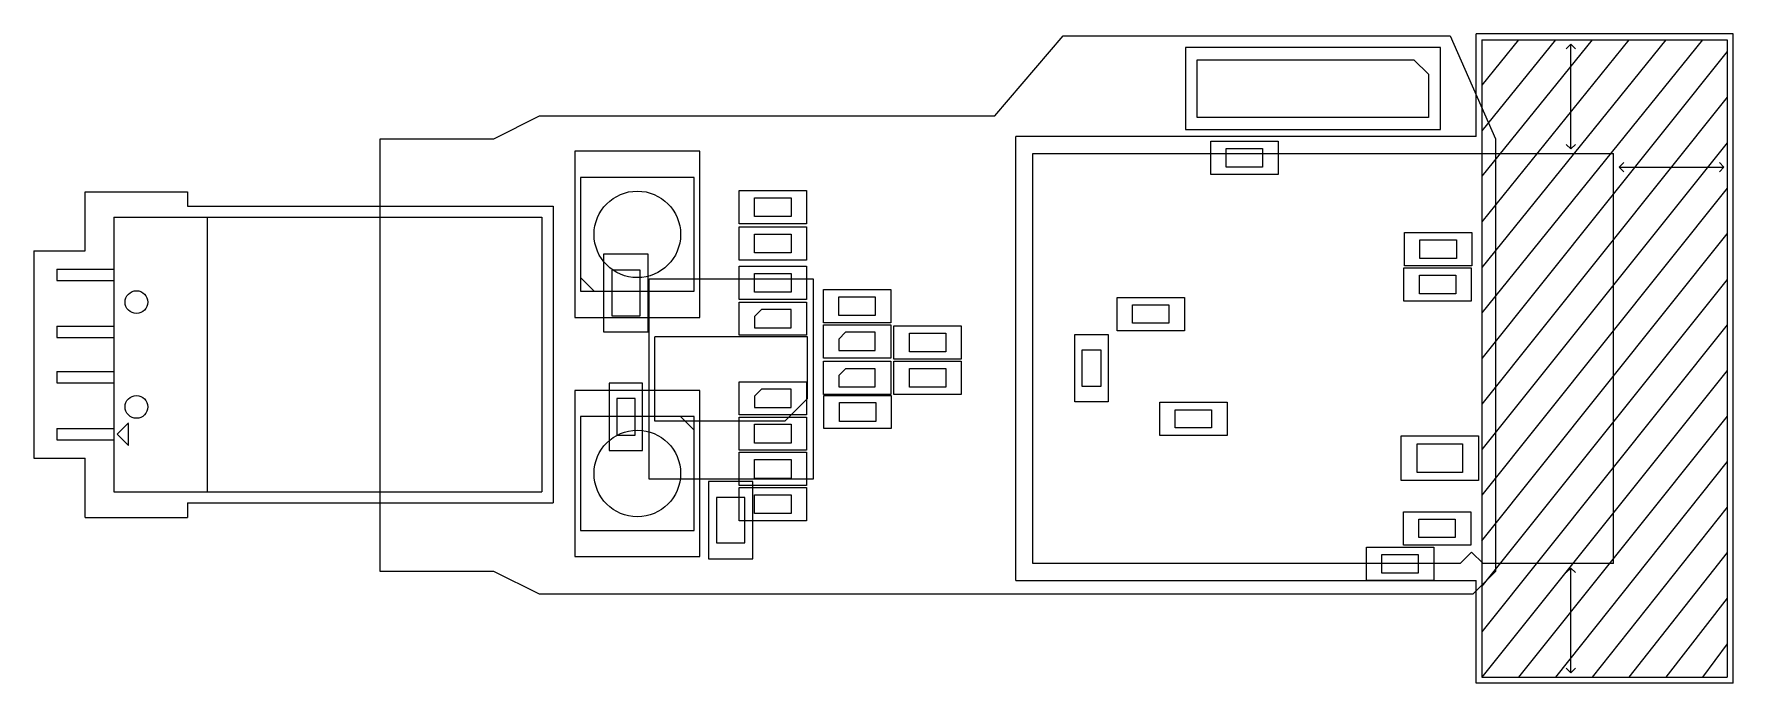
# Model space of a CAD drawing. Header units: metres. Extents: x 12.5 to 87.2, y -40.9 to -12.4.
import ezdxf

# ---------------------------------------------------------------- set-up
doc = ezdxf.new("R2010")
doc.units = ezdxf.units.M

msp = doc.modelspace()

# ---------------------------------------------------------------- linework, layer by layer
for p, q in [((82.58, -12.625), (76.12, -20.625)), ((79.35, -12.625), (76.12, -16.625)), ((84.195, -12.625), (76.12, -22.625)), ((76.12, -12.625), (86.9, -12.625)), ((76.12, -12.625), (76.12, -40.625)), ((77.735, -12.625), (76.12, -14.625)), ((80.965, -12.625), (76.12, -18.625)), ((85.81, -12.625), (76.12, -24.625)), ((86.9, -12.625), (86.9, -40.625)), ((86.9, -13.15), (76.12, -26.625)), ((86.9, -15.15), (76.12, -28.625)), ((86.9, -17.15), (76.12, -30.625)), ((86.9, -19.15), (76.12, -32.625)), ((20.125, -20.425), (20.125, -32.475)), ((76.12, -34.625), (86.9, -21.15)), ((86.9, -23.15), (76.12, -36.625)), ((86.9, -25.15), (76.12, -38.625)), ((86.9, -27.15), (76.12, -40.625)), ((86.9, -29.15), (77.735, -40.625)), ((86.9, -31.15), (79.35, -40.625)), ((86.9, -33.15), (80.965, -40.625)), ((86.9, -35.15), (82.58, -40.625)), ((86.9, -37.15), (84.195, -40.625)), ((86.9, -39.15), (85.81, -40.625)), ((76.12, -40.625), (86.9, -40.625))]:
    msp.add_line(p, q)
at = {"layer": 'BCrtYd', "color": 8}
for p, q in [((75.87, -16.875), (75.87, -12.375)), ((87.15, -12.375), (75.87, -12.375)), ((87.15, -40.875), (87.15, -12.375)), ((75.87, -16.875), (55.65, -16.875)), ((55.65, -36.375), (55.65, -16.875)), ((14.775, -19.3), (19.275, -19.3)), ((14.775, -21.9), (14.775, -19.3)), ((19.275, -19.3), (19.275, -19.93)), ((19.275, -19.93), (35.325, -19.93)), ((35.325, -19.93), (35.325, -32.97)), ((12.525, -21.9), (14.775, -21.9)), ((12.525, -21.9), (12.525, -31)), ((39.505, -22.05), (37.545, -22.05)), ((37.545, -22.05), (37.545, -25.45)), ((39.505, -25.45), (39.505, -22.05)), ((39.55, -23.125), (46.75, -23.125)), ((39.55, -31.925), (39.55, -23.125)), ((46.75, -23.125), (46.75, -31.925)), ((37.545, -25.45), (39.505, -25.45)), ((39.255, -27.7075), (37.795, -27.7075)), ((37.795, -27.7075), (37.795, -30.6675)), ((39.255, -30.6675), (39.255, -27.7075)), ((12.525, -31), (14.775, -31)), ((14.775, -33.6), (14.775, -31)), ((37.795, -30.6675), (39.255, -30.6675)), ((46.75, -31.925), (39.55, -31.925)), ((44.105, -32.025), (42.145, -32.025)), ((42.145, -32.025), (42.145, -35.425)), ((44.105, -35.425), (44.105, -32.025)), ((19.275, -32.97), (35.325, -32.97)), ((19.275, -32.97), (19.275, -33.6)), ((14.775, -33.6), (19.275, -33.6)), ((42.145, -35.425), (44.105, -35.425)), ((55.65, -36.375), (75.87, -36.375)), ((75.87, -40.875), (75.87, -36.375)), ((87.15, -40.875), (75.87, -40.875))]:
    msp.add_line(p, q, dxfattribs=at)
at = {"layer": 'BFab', "color": 6}
for p, q in [((56.39, -17.625), (81.895, -17.625)), ((56.39, -35.625), (56.39, -17.625)), ((81.895, -35.625), (81.895, -17.625)), ((16.025, -20.425), (34.825, -20.425)), ((16.025, -20.425), (16.025, -32.475)), ((34.825, -20.425), (34.825, -32.475)), ((13.525, -22.7), (13.525, -23.2)), ((13.525, -22.7), (16.025, -22.7)), ((37.9, -22.75), (37.9, -24.75)), ((39.15, -22.75), (37.9, -22.75)), ((39.15, -24.75), (39.15, -22.75)), ((13.525, -23.2), (16.025, -23.2)), ((13.525, -25.2), (13.525, -25.7)), ((13.525, -25.2), (16.025, -25.2)), ((37.9, -24.75), (39.15, -24.75)), ((13.525, -25.7), (16.025, -25.7)), ((39.8, -29.375), (39.8, -25.675)), ((46.5, -25.675), (39.8, -25.675)), ((46.5, -28.375), (46.5, -25.675)), ((13.525, -27.2), (16.025, -27.2)), ((13.525, -27.2), (13.525, -27.7)), ((13.525, -27.7), (16.025, -27.7)), ((38.925, -28.3875), (38.125, -28.3875)), ((38.125, -28.3875), (38.125, -29.9875)), ((38.925, -29.9875), (38.925, -28.3875)), ((45.5, -29.375), (46.5, -28.375)), ((13.525, -29.7), (16.025, -29.7)), ((13.525, -29.7), (13.525, -30.2)), ((16.175, -29.95), (16.675, -29.45)), ((16.675, -30.45), (16.675, -29.5)), ((45.5, -29.375), (39.8, -29.375)), ((13.525, -30.2), (16.025, -30.2)), ((16.175, -29.95), (16.675, -30.45)), ((38.125, -29.9875), (38.925, -29.9875)), ((16.025, -32.475), (34.825, -32.475)), ((42.5, -32.725), (42.5, -34.725)), ((43.75, -32.725), (42.5, -32.725)), ((43.75, -34.725), (43.75, -32.725)), ((42.5, -34.725), (43.75, -34.725)), ((75.17, -35.625), (56.39, -35.625)), ((75.17, -35.625), (75.67, -35.125)), ((75.67, -35.125), (76.17, -35.625)), ((81.895, -35.625), (76.17, -35.625))]:
    msp.add_line(p, q, dxfattribs=at)
for centre in [(17.025, -24.15), (17.025, -28.75)]:
    msp.add_circle(centre, 0.5, dxfattribs=at)
at = {"layer": 'Cmts', "color": 1}
for p, q in [((80.025, -12.825), (79.825, -13.025)), ((80.025, -17.425), (80.025, -12.825)), ((80.025, -12.825), (80.225, -13.025)), ((80.025, -17.425), (79.825, -17.225)), ((80.025, -17.425), (80.225, -17.225)), ((82.15, -18.225), (82.35, -18.025)), ((82.15, -18.225), (82.35, -18.425)), ((82.15, -18.225), (86.75, -18.225)), ((86.75, -18.225), (86.55, -18.025)), ((86.75, -18.225), (86.55, -18.425)), ((80.025, -35.825), (79.825, -36.025)), ((80.025, -40.425), (80.025, -35.825)), ((80.025, -35.825), (80.225, -36.025)), ((80.025, -40.425), (79.825, -40.225)), ((80.025, -40.425), (80.225, -40.225))]:
    msp.add_line(p, q, dxfattribs=at)
at = {"layer": 'Edge', "color": 2}
for p, q in [((54.725, -15.975), (57.725, -12.45)), ((57.725, -12.45), (74.725, -12.45)), ((74.725, -12.45), (76.725, -16.975)), ((32.725, -16.975), (34.725, -15.975)), ((34.725, -15.975), (54.725, -15.975)), ((27.725, -16.975), (32.725, -16.975)), ((27.725, -35.975), (27.725, -16.975)), ((76.725, -16.975), (76.725, -35.975)), ((32.725, -35.975), (27.725, -35.975)), ((34.725, -36.975), (32.725, -35.975)), ((76.725, -35.975), (75.725, -36.975)), ((75.725, -36.975), (34.725, -36.975))]:
    msp.add_line(p, q, dxfattribs=at)
at = {"layer": 'FCrtYd', "color": 7}
for p, q in [((74.3, -12.975), (63.1, -12.975)), ((63.1, -12.975), (63.1, -16.575)), ((74.3, -16.575), (74.3, -12.975)), ((63.1, -16.575), (74.3, -16.575)), ((64.21, -18.545), (64.21, -17.085)), ((64.21, -17.085), (67.17, -17.085)), ((67.17, -17.085), (67.17, -18.545)), ((41.775, -17.525), (36.275, -17.525)), ((36.275, -17.525), (36.275, -24.825)), ((41.775, -24.825), (41.775, -17.525)), ((67.17, -18.545), (64.21, -18.545)), ((43.495, -20.705), (43.495, -19.245)), ((43.495, -19.245), (46.455, -19.245)), ((46.455, -19.245), (46.455, -20.705)), ((46.455, -20.705), (43.495, -20.705)), ((43.495, -22.305), (43.495, -20.845)), ((43.495, -20.845), (46.455, -20.845)), ((46.455, -20.845), (46.455, -22.305)), ((72.72, -21.095), (75.68, -21.095)), ((72.72, -22.555), (72.72, -21.095)), ((75.68, -21.095), (75.68, -22.555)), ((46.455, -22.305), (43.495, -22.305)), ((43.495, -24.03), (43.495, -22.57)), ((43.495, -22.57), (46.455, -22.57)), ((46.455, -22.57), (46.455, -24.03)), ((72.695, -24.105), (72.695, -22.645)), ((72.695, -22.645), (75.655, -22.645)), ((75.68, -22.555), (72.72, -22.555)), ((75.655, -22.645), (75.655, -24.105)), ((47.195, -25.055), (47.195, -23.595)), ((47.195, -23.595), (50.155, -23.595)), ((50.155, -23.595), (50.155, -25.055)), ((46.455, -24.03), (43.495, -24.03)), ((43.495, -24.145), (46.455, -24.145)), ((43.495, -25.605), (43.495, -24.145)), ((46.455, -24.145), (46.455, -25.605)), ((60.095, -25.405), (60.095, -23.945)), ((60.095, -23.945), (63.055, -23.945)), ((63.055, -23.945), (63.055, -25.405)), ((75.655, -24.105), (72.695, -24.105)), ((36.275, -24.825), (41.775, -24.825)), ((50.155, -25.055), (47.195, -25.055)), ((47.195, -25.145), (50.155, -25.145)), ((47.195, -26.605), (47.195, -25.145)), ((50.155, -25.145), (50.155, -26.605)), ((50.295, -25.195), (53.255, -25.195)), ((50.295, -26.655), (50.295, -25.195)), ((53.255, -25.195), (53.255, -26.655)), ((46.455, -25.605), (43.495, -25.605)), ((58.245, -28.53), (58.245, -25.57)), ((58.245, -25.57), (59.705, -25.57)), ((59.705, -25.57), (59.705, -28.53)), ((63.055, -25.405), (60.095, -25.405)), ((50.155, -26.605), (47.195, -26.605)), ((47.195, -26.745), (50.155, -26.745)), ((47.195, -28.205), (47.195, -26.745)), ((50.155, -26.745), (50.155, -28.205)), ((53.255, -26.655), (50.295, -26.655)), ((50.295, -26.745), (53.255, -26.745)), ((50.295, -28.205), (50.295, -26.745)), ((53.255, -26.745), (53.255, -28.205)), ((36.275, -28.025), (36.275, -35.325)), ((41.775, -28.025), (36.275, -28.025)), ((41.775, -35.325), (41.775, -28.025)), ((43.495, -27.645), (46.455, -27.645)), ((43.495, -29.105), (43.495, -27.645)), ((46.455, -27.645), (46.455, -29.105)), ((50.155, -28.205), (47.195, -28.205)), ((47.22, -29.705), (47.22, -28.245)), ((47.22, -28.245), (50.18, -28.245)), ((50.18, -28.245), (50.18, -29.705)), ((53.255, -28.205), (50.295, -28.205)), ((59.705, -28.53), (58.245, -28.53)), ((61.97, -28.545), (64.93, -28.545)), ((61.97, -30.005), (61.97, -28.545)), ((64.93, -28.545), (64.93, -30.005)), ((46.455, -29.105), (43.495, -29.105)), ((43.495, -30.655), (43.495, -29.195)), ((43.495, -29.195), (46.455, -29.195)), ((46.455, -29.195), (46.455, -30.655)), ((50.18, -29.705), (47.22, -29.705)), ((64.93, -30.005), (61.97, -30.005)), ((72.575, -30.02), (75.975, -30.02)), ((72.575, -31.98), (72.575, -30.02)), ((75.975, -30.02), (75.975, -31.98)), ((46.455, -30.655), (43.495, -30.655)), ((43.495, -32.205), (43.495, -30.745)), ((43.495, -30.745), (46.455, -30.745)), ((46.455, -30.745), (46.455, -32.205)), ((75.975, -31.98), (72.575, -31.98)), ((46.455, -32.205), (43.495, -32.205)), ((43.495, -33.755), (43.495, -32.295)), ((43.495, -32.295), (46.455, -32.295)), ((46.455, -32.295), (46.455, -33.755)), ((72.67, -33.355), (75.63, -33.355)), ((72.67, -34.815), (72.67, -33.355)), ((75.63, -33.355), (75.63, -34.815)), ((46.455, -33.755), (43.495, -33.755)), ((71.045, -36.375), (71.045, -34.915)), ((71.045, -34.915), (74.005, -34.915)), ((75.63, -34.815), (72.67, -34.815)), ((74.005, -34.915), (74.005, -36.375)), ((36.275, -35.325), (41.775, -35.325)), ((74.005, -36.375), (71.045, -36.375))]:
    msp.add_line(p, q, dxfattribs=at)
at = {"layer": 'FFab', "color": 5}
for p, q in [((63.61, -13.505), (73.135, -13.505)), ((63.61, -16.045), (63.61, -13.505)), ((73.135, -13.505), (73.77, -14.14)), ((73.77, -14.14), (73.77, -16.045)), ((73.77, -16.045), (63.61, -16.045)), ((64.89, -18.2275), (64.89, -17.4025)), ((64.89, -17.4025), (66.49, -17.4025)), ((66.49, -17.4025), (66.49, -18.2275)), ((66.49, -18.2275), (64.89, -18.2275)), ((41.525, -18.675), (36.525, -18.675)), ((36.525, -18.675), (36.525, -23.675)), ((41.525, -23.675), (41.525, -18.675)), ((44.175, -20.3875), (44.175, -19.5625)), ((44.175, -19.5625), (45.775, -19.5625)), ((45.775, -19.5625), (45.775, -20.3875)), ((45.775, -20.3875), (44.175, -20.3875)), ((44.175, -21.1625), (45.775, -21.1625)), ((44.175, -21.9875), (44.175, -21.1625)), ((45.775, -21.1625), (45.775, -21.9875)), ((73.4, -22.2375), (73.4, -21.4125)), ((73.4, -21.4125), (75, -21.4125)), ((75, -21.4125), (75, -22.2375)), ((45.775, -21.9875), (44.175, -21.9875)), ((75, -22.2375), (73.4, -22.2375)), ((37.125, -23.675), (36.525, -23.075)), ((44.175, -22.8875), (45.775, -22.8875)), ((44.175, -23.7125), (44.175, -22.8875)), ((45.775, -22.8875), (45.775, -23.7125)), ((73.375, -22.9625), (74.975, -22.9625)), ((73.375, -23.7875), (73.375, -22.9625)), ((74.975, -22.9625), (74.975, -23.7875)), ((36.525, -23.675), (41.525, -23.675)), ((45.775, -23.7125), (44.175, -23.7125)), ((74.975, -23.7875), (73.375, -23.7875)), ((44.475, -24.475), (44.175, -24.775)), ((45.775, -24.475), (44.475, -24.475)), ((45.775, -25.275), (45.775, -24.475)), ((47.875, -23.9125), (49.475, -23.9125)), ((47.875, -24.7375), (47.875, -23.9125)), ((49.475, -23.9125), (49.475, -24.7375)), ((60.775, -25.075), (60.775, -24.275)), ((60.775, -24.275), (62.375, -24.275)), ((62.375, -24.275), (62.375, -25.075)), ((44.175, -24.775), (44.175, -25.275)), ((44.175, -25.275), (45.775, -25.275)), ((49.475, -24.7375), (47.875, -24.7375)), ((62.375, -25.075), (60.775, -25.075)), ((48.175, -25.475), (47.875, -25.775)), ((47.875, -25.775), (47.875, -26.275)), ((49.475, -25.475), (48.175, -25.475)), ((49.475, -26.275), (49.475, -25.475)), ((50.975, -26.3375), (50.975, -25.5125)), ((50.975, -25.5125), (52.575, -25.5125)), ((52.575, -25.5125), (52.575, -26.3375)), ((47.875, -26.275), (49.475, -26.275)), ((52.575, -26.3375), (50.975, -26.3375)), ((58.5625, -27.85), (58.5625, -26.25)), ((58.5625, -26.25), (59.3875, -26.25)), ((59.3875, -26.25), (59.3875, -27.85)), ((48.175, -27.075), (47.875, -27.375)), ((47.875, -27.375), (47.875, -27.875)), ((49.475, -27.075), (48.175, -27.075)), ((49.475, -27.875), (49.475, -27.075)), ((50.975, -27.8875), (50.975, -27.0625)), ((50.975, -27.0625), (52.575, -27.0625)), ((52.575, -27.0625), (52.575, -27.8875)), ((44.475, -27.975), (44.175, -28.275)), ((44.175, -28.275), (44.175, -28.775)), ((45.775, -27.975), (44.475, -27.975)), ((45.775, -28.775), (45.775, -27.975)), ((47.875, -27.875), (49.475, -27.875)), ((52.575, -27.8875), (50.975, -27.8875)), ((59.3875, -27.85), (58.5625, -27.85)), ((44.175, -28.775), (45.775, -28.775)), ((47.9, -28.5625), (49.5, -28.5625)), ((47.9, -29.3875), (47.9, -28.5625)), ((49.5, -28.5625), (49.5, -29.3875)), ((62.65, -29.675), (62.65, -28.875)), ((62.65, -28.875), (64.25, -28.875)), ((64.25, -28.875), (64.25, -29.675)), ((36.525, -29.175), (36.525, -34.175)), ((41.525, -29.175), (36.525, -29.175)), ((40.925, -29.175), (41.525, -29.775)), ((41.525, -34.175), (41.525, -29.175)), ((44.175, -29.5125), (45.775, -29.5125)), ((44.175, -30.3375), (44.175, -29.5125)), ((45.775, -29.5125), (45.775, -30.3375)), ((49.5, -29.3875), (47.9, -29.3875)), ((64.25, -29.675), (62.65, -29.675)), ((45.775, -30.3375), (44.175, -30.3375)), ((73.275, -30.375), (75.275, -30.375)), ((73.275, -31.625), (73.275, -30.375)), ((75.275, -30.375), (75.275, -31.625)), ((44.175, -31.0625), (45.775, -31.0625)), ((44.175, -31.8875), (44.175, -31.0625)), ((45.775, -31.0625), (45.775, -31.8875)), ((45.775, -31.8875), (44.175, -31.8875)), ((75.275, -31.625), (73.275, -31.625)), ((44.175, -33.4375), (44.175, -32.6125)), ((44.175, -32.6125), (45.775, -32.6125)), ((45.775, -32.6125), (45.775, -33.4375)), ((45.775, -33.4375), (44.175, -33.4375)), ((36.525, -34.175), (41.525, -34.175)), ((73.35, -34.485), (73.35, -33.685)), ((73.35, -33.685), (74.95, -33.685)), ((74.95, -33.685), (74.95, -34.485)), ((74.95, -34.485), (73.35, -34.485)), ((71.725, -35.2325), (73.325, -35.2325)), ((71.725, -36.0575), (71.725, -35.2325)), ((73.325, -35.2325), (73.325, -36.0575)), ((73.325, -36.0575), (71.725, -36.0575))]:
    msp.add_line(p, q, dxfattribs=at)
for centre in [(39.025, -21.175), (39.025, -31.675)]:
    msp.add_circle(centre, 1.9, dxfattribs=at)

doc.saveas('drawing.dxf')
